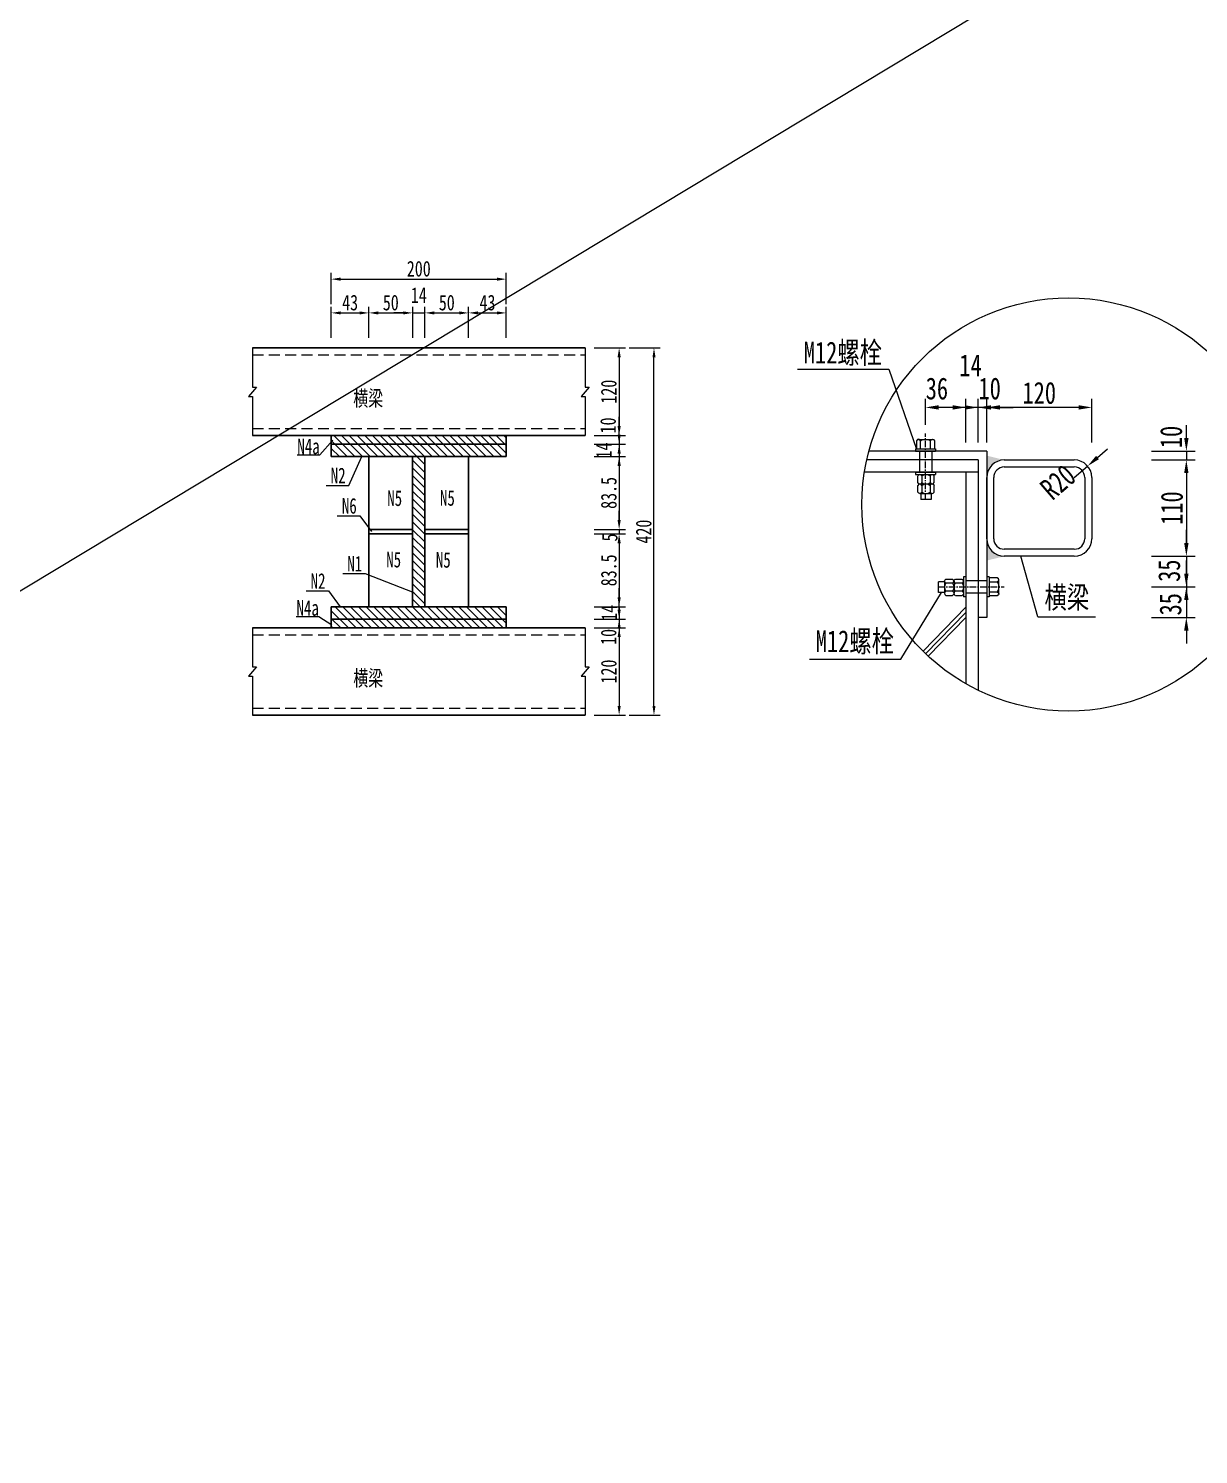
# Model space of a CAD drawing. Extents: x 98573 to 114325, y 0 to 100142.
# Drawn here: x 108116 to 109453, y 70775 to 72406 of the extents above; entities that cross this region are included whole.
import ezdxf

# ---------------------------------------------------------------- set-up
doc = ezdxf.new("R2010")
doc.units = 0
doc.header["$MEASUREMENT"] = 0
for name, pattern in [('CENTERX2', [4, 2.5, -0.5, 0.5, -0.5]), ('DASHED', [0.75, 0.5, -0.25]), ('DASHED2', [0.375, 0.25, -0.125])]:
    doc.linetypes.add(name, pattern=pattern)
doc.layers.get('0').update_dxf_attribs({"lineweight": 13})
doc.layers.get('Defpoints').update_dxf_attribs({"color": 9, "lineweight": 5})
for name, color, linetype, lineweight in [('dashed', 4, 'DASHED2', 5), ('中心线', 2, 'CENTERX2', 15), ('标注', 4, 'Continuous', 13), ('细线', 4, 'Continuous', 13), ('钢板单线', 6, 'Continuous', 25), ('钢板双线', 1, 'Continuous', 13)]:
    doc.layers.add(name, color=color, linetype=linetype, lineweight=lineweight)
doc.styles.get("Standard").update_dxf_attribs({"font": '仿宋_GB2312.ttf', "width": 0.75})
doc.dimstyles.new('0.1', dxfattribs={"dimscale": 0, "dimtxt": 2.5, "dimasz": 1.5, "dimexe": 1, "dimexo": 1, "dimgap": 0.4, "dimtad": 1, "dimdec": 1, "dimdsep": 46, "dimtxsty": 'Standard', "dimcen": 0.2, "dimclrd": 256, "dimclre": 256, "dimclrt": 256, "dimadec": 3, "dimazin": 2, "dimtfac": 1, "dimtdec": 1, "dimtmove": 2, "dimatfit": 3, "dimfxl": 4, "dimfxlon": 1, "dimtolj": 1, "dimtzin": 0, "dimlwd": -1, "dimlwe": -1, "dimarcsym": 0})

# ---------------------------------------------------------------- blocks, each defined once
blk = doc.blocks.new('*D987')
at = {"layer": 'Defpoints', "color": 0, "transparency": 16777216}
for p in [(109211.3, 71972.4), (109211.3, 71922.3), (109331.3, 71878.2)]:
    blk.add_point(p, dxfattribs=at)
at = {"layer": '标注', "transparency": 16777216}
for p, q in [((109211.3, 71932.4), (109211.3, 71982.4)), ((109331.3, 71932.4), (109331.3, 71982.4))]:
    blk.add_line(p, q, dxfattribs=at)
at = {"layer": '标注', "color": 4, "transparency": 16777216}
blk.add_line((109316.3, 71972.4), (109226.3, 71972.4), dxfattribs=at)
for points in [[(109226.3, 71974.9), (109226.3, 71969.9), (109211.3, 71972.4)], [(109316.3, 71974.9), (109316.3, 71969.9), (109331.3, 71972.4)]]:
    blk.add_solid(points, dxfattribs=at)
at = {"layer": '标注', "transparency": 16777216, "insert": (109271.3, 71988.9), "char_height": 25, "attachment_point": 5}
blk.add_mtext('\\A1;120', dxfattribs=at)
blk = doc.blocks.new('*D988')
at = {"layer": 'Defpoints', "color": 0, "transparency": 16777216}
for p in [(109201.3, 71972.4), (109201.3, 71922.3), (109211.3, 71922.3)]:
    blk.add_point(p, dxfattribs=at)
at = {"layer": '标注', "transparency": 16777216}
for p, q in [((109201.3, 71932.4), (109201.3, 71982.4)), ((109211.3, 71932.4), (109211.3, 71982.4))]:
    blk.add_line(p, q, dxfattribs=at)
at = {"layer": '标注', "color": 4, "transparency": 16777216}
for p, q in [((109186.3, 71972.4), (109171.3, 71972.4)), ((109211.3, 71972.4), (109201.3, 71972.4)), ((109226.3, 71972.4), (109241.3, 71972.4))]:
    blk.add_line(p, q, dxfattribs=at)
for points in [[(109186.3, 71974.9), (109186.3, 71969.9), (109201.3, 71972.4)], [(109226.3, 71974.9), (109226.3, 71969.9), (109211.3, 71972.4)]]:
    blk.add_solid(points, dxfattribs=at)
at = {"layer": '标注', "transparency": 16777216, "insert": (109214.6, 71993.9), "char_height": 25, "attachment_point": 5}
blk.add_mtext('\\A1;10', dxfattribs=at)
blk = doc.blocks.new('*D989')
at = {"layer": 'Defpoints', "color": 0, "transparency": 16777216}
for p in [(109187.3, 71972.4), (109187.3, 71922.3), (109201.3, 71922.3)]:
    blk.add_point(p, dxfattribs=at)
at = {"layer": '标注', "transparency": 16777216}
for p, q in [((109187.3, 71932.4), (109187.3, 71982.4)), ((109201.3, 71932.4), (109201.3, 71982.4))]:
    blk.add_line(p, q, dxfattribs=at)
at = {"layer": '标注', "color": 4, "transparency": 16777216}
for p, q in [((109172.3, 71972.4), (109157.3, 71972.4)), ((109201.3, 71972.4), (109187.3, 71972.4)), ((109216.3, 71972.4), (109231.3, 71972.4))]:
    blk.add_line(p, q, dxfattribs=at)
for points in [[(109172.3, 71974.9), (109172.3, 71969.9), (109187.3, 71972.4)], [(109216.3, 71974.9), (109216.3, 71969.9), (109201.3, 71972.4)]]:
    blk.add_solid(points, dxfattribs=at)
at = {"layer": '标注', "transparency": 16777216, "insert": (109192.7, 72020.6), "char_height": 25, "attachment_point": 5}
blk.add_mtext('\\A1;14', dxfattribs=at)
blk = doc.blocks.new('*D990')
at = {"layer": 'Defpoints', "color": 0, "transparency": 16777216}
for p in [(109141.3, 71972.4), (109141.3, 71942.4), (109187.3, 71922.3)]:
    blk.add_point(p, dxfattribs=at)
at = {"layer": '标注', "transparency": 16777216}
for p, q in [((109141.3, 71952.4), (109141.3, 71982.4)), ((109187.3, 71932.4), (109187.3, 71982.4))]:
    blk.add_line(p, q, dxfattribs=at)
at = {"layer": '标注', "color": 4, "transparency": 16777216}
blk.add_line((109172.3, 71972.4), (109156.3, 71972.4), dxfattribs=at)
for points in [[(109156.3, 71974.9), (109156.3, 71969.9), (109141.3, 71972.4)], [(109172.3, 71974.9), (109172.3, 71969.9), (109187.3, 71972.4)]]:
    blk.add_solid(points, dxfattribs=at)
at = {"layer": '标注', "transparency": 16777216, "insert": (109154.3, 71993.9), "char_height": 25, "attachment_point": 5}
blk.add_mtext('\\A1;36', dxfattribs=at)
blk = doc.blocks.new('*D991')
at = {"layer": 'Defpoints', "color": 0, "transparency": 16777216}
for p in [(109266.3, 71912.3), (109250.1, 71802.3), (109439.4, 71802.3)]:
    blk.add_point(p, dxfattribs=at)
at = {"layer": '标注', "transparency": 16777216}
for p, q in [((109399.4, 71912.3), (109449.4, 71912.3)), ((109399.4, 71802.3), (109449.4, 71802.3))]:
    blk.add_line(p, q, dxfattribs=at)
at = {"layer": '标注', "color": 4, "transparency": 16777216}
blk.add_line((109439.4, 71897.3), (109439.4, 71817.3), dxfattribs=at)
for points in [[(109436.9, 71897.3), (109441.9, 71897.3), (109439.4, 71912.3)], [(109436.9, 71817.3), (109441.9, 71817.3), (109439.4, 71802.3)]]:
    blk.add_solid(points, dxfattribs=at)
at = {"layer": '标注', "transparency": 16777216, "insert": (109422.9, 71857.3), "char_height": 25, "attachment_point": 5, "rotation": 90}
blk.add_mtext('\\A1;110', dxfattribs=at)
blk = doc.blocks.new('*D992')
at = {"layer": 'Defpoints', "color": 0, "transparency": 16777216}
for p in [(109250.1, 71802.3), (109231.3, 71767.3), (109439.4, 71767.3)]:
    blk.add_point(p, dxfattribs=at)
at = {"layer": '标注', "color": 4, "transparency": 16777216}
for p, q in [((109439.4, 71817.3), (109439.4, 71832.3)), ((109439.4, 71802.3), (109439.4, 71767.3)), ((109439.4, 71752.3), (109439.4, 71737.3))]:
    blk.add_line(p, q, dxfattribs=at)
at = {"layer": '标注', "transparency": 16777216}
for p, q in [((109399.4, 71802.3), (109449.4, 71802.3)), ((109399.4, 71767.3), (109449.4, 71767.3))]:
    blk.add_line(p, q, dxfattribs=at)
at = {"layer": '标注', "color": 4, "transparency": 16777216}
for points in [[(109436.9, 71817.3), (109441.9, 71817.3), (109439.4, 71802.3)], [(109436.9, 71752.3), (109441.9, 71752.3), (109439.4, 71767.3)]]:
    blk.add_solid(points, dxfattribs=at)
at = {"layer": '标注', "transparency": 16777216, "insert": (109419.9, 71785.7), "char_height": 25, "attachment_point": 5, "rotation": 90}
blk.add_mtext('\\A1;35', dxfattribs=at)
blk = doc.blocks.new('*D993')
at = {"layer": 'Defpoints', "color": 0, "transparency": 16777216}
for p in [(109231.3, 71767.3), (109211.3, 71732.3), (109439.4, 71732.3)]:
    blk.add_point(p, dxfattribs=at)
at = {"layer": '标注', "color": 4, "transparency": 16777216}
for p, q in [((109439.4, 71782.3), (109439.4, 71797.3)), ((109439.4, 71767.3), (109439.4, 71732.3)), ((109439.4, 71717.3), (109439.4, 71702.3))]:
    blk.add_line(p, q, dxfattribs=at)
at = {"layer": '标注', "transparency": 16777216}
for p, q in [((109399.4, 71767.3), (109449.4, 71767.3)), ((109399.4, 71732.3), (109449.4, 71732.3))]:
    blk.add_line(p, q, dxfattribs=at)
at = {"layer": '标注', "color": 4, "transparency": 16777216}
for points in [[(109436.9, 71782.3), (109441.9, 71782.3), (109439.4, 71767.3)], [(109436.9, 71717.3), (109441.9, 71717.3), (109439.4, 71732.3)]]:
    blk.add_solid(points, dxfattribs=at)
at = {"layer": '标注', "transparency": 16777216, "insert": (109421.4, 71747.3), "char_height": 25, "attachment_point": 5, "rotation": 90}
blk.add_mtext('\\A1;35', dxfattribs=at)
blk = doc.blocks.new('m2')
at = {"layer": '钢板双线', "ltscale": 0.2}
for p, q in [((81098.7, 24802.8), (81096, 24802.8)), ((81098.7, 24802.8), (81098.7, 24780.1)), ((81074.4, 24797), (81067.4, 24797)), ((81122.7, 24798.2), (81098.7, 24798.2)), ((81074.5, 24785), (81067.5, 24785)), ((81098.7, 24780.1), (81096, 24780.1)), ((81122.7, 24784.2), (81098.7, 24784.2))]:
    blk.add_line(p, q, dxfattribs=at)
at = {"layer": '钢板双线'}
for p, q in [((81096, 24802.8), (81096, 24780.1)), ((81122.7, 24802.8), (81122.7, 24780.1)), ((81125.5, 24802.8), (81122.7, 24802.8)), ((81125.5, 24802.8), (81125.5, 24780.1)), ((81067.5, 24785), (81067.4, 24797)), ((81074.4, 24798), (81074.5, 24784)), ((81076.1, 24800.3), (81083.7, 24800.3)), ((81083.7, 24795.6), (81076.1, 24795.6)), ((81083.7, 24786.3), (81076.1, 24786.3)), ((81085.3, 24798), (81085.3, 24784)), ((81085.3, 24798), (81085.3, 24784)), ((81086.9, 24800.3), (81094.4, 24800.3)), ((81094.4, 24795.6), (81086.9, 24795.6)), ((81094.4, 24786.3), (81086.9, 24786.3)), ((81096, 24798), (81096.1, 24784)), ((81134.7, 24801.8), (81125.5, 24801.8)), ((81125.5, 24797.1), (81134.7, 24797.1)), ((81136.3, 24799.5), (81136.3, 24783.5)), ((81076.1, 24781.6), (81083.7, 24781.6)), ((81086.9, 24781.6), (81094.5, 24781.6)), ((81125.5, 24780.1), (81122.7, 24780.1)), ((81125.5, 24785.8), (81134.7, 24785.8)), ((81134.7, 24781.1), (81125.5, 24781.1))]:
    blk.add_line(p, q, dxfattribs=at)
at = {"layer": '钢板双线', "extrusion": (0, 0, -1)}
for centre, major_axis, ratio, start_param, end_param in [((81089.8, 24798), (-15.4, 0), 0.341432, -0.460921, 0.460921), ((81069.9, 24791), (-15.4, 0), 0.682865, 2.680671, 3.602514), ((81069.9, 24784), (-15.4, 0), 0.341432, 2.680671, 3.602514), ((81100.6, 24798), (-15.4, 0), 0.341432, -0.460921, 0.460921), ((81080.7, 24791), (-15.4, 0), 0.682865, 2.680671, 3.602514), ((81080.7, 24784), (-15.4, 0), 0.341432, 2.680671, 3.602514), ((81121, 24791.5), (15.4, 0), 0.829193, -0.460921, 0.460921), ((81121, 24783.5), (15.4, 0), 0.341432, -0.460921, 0.460921)]:
    blk.add_ellipse(centre, major_axis=major_axis, ratio=ratio, start_param=start_param, end_param=end_param, dxfattribs=at)
at = {"layer": '钢板双线'}
for centre, major_axis, ratio, start_param, end_param in [((81089.8, 24791), (15.4, 0), 0.682865, 2.680671, 3.602514), ((81089.8, 24784), (15.4, 0), 0.341432, 2.680671, 3.602514), ((81069.9, 24798), (15.4, 0), 0.341432, -0.460921, 0.460921), ((81100.6, 24791), (15.4, 0), 0.682865, 2.680671, 3.602514), ((81100.6, 24784), (15.4, 0), 0.341432, 2.680671, 3.602514), ((81080.7, 24798), (15.4, 0), 0.341432, -0.460921, 0.460921), ((81121, 24799.5), (-15.4, 0), 0.341432, 2.680671, 3.602514)]:
    blk.add_ellipse(centre, major_axis=major_axis, ratio=ratio, start_param=start_param, end_param=end_param, dxfattribs=at)
blk = doc.blocks.new('*D1212')
at = {"layer": 'Defpoints', "color": 0, "transparency": 16777216}
for p in [(109195.3, 71922.3), (109190, 71912.3), (109439.4, 71912.3)]:
    blk.add_point(p, dxfattribs=at)
at = {"layer": '标注', "color": 4, "transparency": 16777216}
for p, q in [((109439.4, 71937.3), (109439.4, 71952.3)), ((109439.4, 71922.3), (109439.4, 71912.3)), ((109439.4, 71897.3), (109439.4, 71882.3))]:
    blk.add_line(p, q, dxfattribs=at)
at = {"layer": '标注', "transparency": 16777216}
for p, q in [((109399.4, 71922.3), (109449.4, 71922.3)), ((109399.4, 71912.3), (109449.4, 71912.3))]:
    blk.add_line(p, q, dxfattribs=at)
at = {"layer": '标注', "color": 4, "transparency": 16777216}
for points in [[(109436.9, 71937.3), (109441.9, 71937.3), (109439.4, 71922.3)], [(109436.9, 71897.3), (109441.9, 71897.3), (109439.4, 71912.3)]]:
    blk.add_solid(points, dxfattribs=at)
at = {"layer": '标注', "transparency": 16777216, "insert": (109422.1, 71938.6), "char_height": 25, "attachment_point": 5, "rotation": 90}
blk.add_mtext('\\A1;10', dxfattribs=at)
blk = doc.blocks.new('*D1148')
at = {"layer": 'Defpoints', "color": 0, "transparency": 16777216}
for p in [(108662.1, 71940.4), (108662.1, 71930.4), (108791.1, 71930.4)]:
    blk.add_point(p, dxfattribs=at)
at = {"layer": '标注', "color": 4, "transparency": 16777216}
for p, q in [((108791.1, 71951.1), (108791.1, 71961.8)), ((108791.1, 71940.4), (108791.1, 71930.4)), ((108791.1, 71919.7), (108791.1, 71909))]:
    blk.add_line(p, q, dxfattribs=at)
at = {"layer": '标注', "transparency": 16777216}
for p, q in [((108762.5, 71940.4), (108798.2, 71940.4)), ((108762.5, 71930.4), (108798.2, 71930.4))]:
    blk.add_line(p, q, dxfattribs=at)
at = {"layer": '标注', "color": 4, "transparency": 16777216}
for points in [[(108789.3, 71951.1), (108792.9, 71951.1), (108791.1, 71940.4)], [(108789.3, 71919.7), (108792.9, 71919.7), (108791.1, 71930.4)]]:
    blk.add_solid(points, dxfattribs=at)
at = {"layer": '标注', "transparency": 16777216, "insert": (108778.5, 71951.8), "char_height": 17.86, "attachment_point": 5, "rotation": 90}
blk.add_mtext('\\A1;10', dxfattribs=at)
blk = doc.blocks.new('*D1149')
at = {"layer": 'Defpoints', "color": 0, "transparency": 16777216}
for p in [(108696.6, 72040.4), (108696.6, 71940.4), (108791.1, 71940.4)]:
    blk.add_point(p, dxfattribs=at)
at = {"layer": '标注', "transparency": 16777216}
for p, q in [((108762.5, 72040.4), (108798.2, 72040.4)), ((108762.5, 71940.4), (108798.2, 71940.4))]:
    blk.add_line(p, q, dxfattribs=at)
at = {"layer": '标注', "color": 4, "transparency": 16777216}
blk.add_line((108791.1, 72029.7), (108791.1, 71951.1), dxfattribs=at)
for points in [[(108789.3, 72029.7), (108792.9, 72029.7), (108791.1, 72040.4)], [(108789.3, 71951.1), (108792.9, 71951.1), (108791.1, 71940.4)]]:
    blk.add_solid(points, dxfattribs=at)
at = {"layer": '标注', "transparency": 16777216, "insert": (108779.3, 71990.4), "char_height": 17.86, "attachment_point": 5, "rotation": 90}
blk.add_mtext('\\A1;120', dxfattribs=at)
blk = doc.blocks.new('*D1150')
at = {"layer": 'Defpoints', "color": 0, "transparency": 16777216}
for p in [(108632.7, 71930.4), (108632.7, 71916.4), (108791.1, 71916.4)]:
    blk.add_point(p, dxfattribs=at)
at = {"layer": '标注', "color": 4, "transparency": 16777216}
for p, q in [((108791.1, 71941.1), (108791.1, 71951.8)), ((108791.1, 71930.4), (108791.1, 71916.4)), ((108791.1, 71905.7), (108791.1, 71895))]:
    blk.add_line(p, q, dxfattribs=at)
at = {"layer": '标注', "transparency": 16777216}
for p, q in [((108762.5, 71930.4), (108798.2, 71930.4)), ((108762.5, 71916.4), (108798.2, 71916.4))]:
    blk.add_line(p, q, dxfattribs=at)
at = {"layer": '标注', "color": 4, "transparency": 16777216}
for points in [[(108789.3, 71941.1), (108792.9, 71941.1), (108791.1, 71930.4)], [(108789.3, 71905.7), (108792.9, 71905.7), (108791.1, 71916.4)]]:
    blk.add_solid(points, dxfattribs=at)
at = {"layer": '标注', "transparency": 16777216, "insert": (108773.6, 71923.1), "char_height": 17.86, "attachment_point": 5, "rotation": 90}
blk.add_mtext('\\A1;14', dxfattribs=at)
blk = doc.blocks.new('*D1151')
at = {"layer": 'Defpoints', "color": 0, "transparency": 16777216}
for p in [(108619.1, 71916.3), (108619.1, 71832.8), (108791.1, 71832.8)]:
    blk.add_point(p, dxfattribs=at)
at = {"layer": '标注', "transparency": 16777216}
for p, q in [((108762.5, 71916.3), (108798.2, 71916.3)), ((108762.5, 71832.8), (108798.2, 71832.8))]:
    blk.add_line(p, q, dxfattribs=at)
at = {"layer": '标注', "color": 4, "transparency": 16777216}
blk.add_line((108791.1, 71905.6), (108791.1, 71843.6), dxfattribs=at)
for points in [[(108789.3, 71905.6), (108792.9, 71905.6), (108791.1, 71916.3)], [(108789.3, 71843.6), (108792.9, 71843.6), (108791.1, 71832.8)]]:
    blk.add_solid(points, dxfattribs=at)
at = {"layer": '标注', "transparency": 16777216, "insert": (108779.3, 71874.6), "char_height": 17.86, "attachment_point": 5, "rotation": 90}
blk.add_mtext('\\A1;83.5', dxfattribs=at)
blk = doc.blocks.new('*D1152')
at = {"layer": 'Defpoints', "color": 0, "transparency": 16777216}
for p in [(108594.1, 71832.8), (108594.1, 71827.8), (108791.1, 71827.8)]:
    blk.add_point(p, dxfattribs=at)
at = {"layer": '标注', "color": 4, "transparency": 16777216}
for p, q in [((108791.1, 71843.6), (108791.1, 71854.3)), ((108791.1, 71832.8), (108791.1, 71827.8)), ((108791.1, 71817.1), (108791.1, 71806.4))]:
    blk.add_line(p, q, dxfattribs=at)
at = {"layer": '标注', "transparency": 16777216}
for p, q in [((108762.5, 71832.8), (108798.2, 71832.8)), ((108762.5, 71827.8), (108798.2, 71827.8))]:
    blk.add_line(p, q, dxfattribs=at)
at = {"layer": '标注', "color": 4, "transparency": 16777216}
for points in [[(108789.3, 71843.6), (108792.9, 71843.6), (108791.1, 71832.8)], [(108789.3, 71817.1), (108792.9, 71817.1), (108791.1, 71827.8)]]:
    blk.add_solid(points, dxfattribs=at)
at = {"layer": '标注', "transparency": 16777216, "insert": (108780.4, 71823.7), "char_height": 17.86, "attachment_point": 5, "rotation": 90}
blk.add_mtext('\\A1;5', dxfattribs=at)
blk = doc.blocks.new('*D1153')
at = {"layer": 'Defpoints', "color": 0, "transparency": 16777216}
for p in [(108619.1, 71827.8), (108619.1, 71744.4), (108791.1, 71744.4)]:
    blk.add_point(p, dxfattribs=at)
at = {"layer": '标注', "transparency": 16777216}
for p, q in [((108762.5, 71827.8), (108798.2, 71827.8)), ((108762.5, 71744.4), (108798.2, 71744.4))]:
    blk.add_line(p, q, dxfattribs=at)
at = {"layer": '标注', "color": 4, "transparency": 16777216}
blk.add_line((108791.1, 71817.1), (108791.1, 71755.1), dxfattribs=at)
for points in [[(108789.3, 71817.1), (108792.9, 71817.1), (108791.1, 71827.8)], [(108789.3, 71755.1), (108792.9, 71755.1), (108791.1, 71744.4)]]:
    blk.add_solid(points, dxfattribs=at)
at = {"layer": '标注', "transparency": 16777216, "insert": (108779.3, 71786.1), "char_height": 17.86, "attachment_point": 5, "rotation": 90}
blk.add_mtext('\\A1;83.5', dxfattribs=at)
blk = doc.blocks.new('*D1154')
at = {"layer": 'Defpoints', "color": 0, "transparency": 16777216}
for p in [(108639.6, 71744.4), (108635.4, 71730.4), (108791.1, 71730.4)]:
    blk.add_point(p, dxfattribs=at)
at = {"layer": '标注', "color": 4, "transparency": 16777216}
for p, q in [((108791.1, 71755.1), (108791.1, 71765.8)), ((108791.1, 71744.4), (108791.1, 71730.4)), ((108791.1, 71719.7), (108791.1, 71709))]:
    blk.add_line(p, q, dxfattribs=at)
at = {"layer": '标注', "transparency": 16777216}
for p, q in [((108762.5, 71744.4), (108798.2, 71744.4)), ((108762.5, 71730.4), (108798.2, 71730.4))]:
    blk.add_line(p, q, dxfattribs=at)
at = {"layer": '标注', "color": 4, "transparency": 16777216}
for points in [[(108789.3, 71755.1), (108792.9, 71755.1), (108791.1, 71744.4)], [(108789.3, 71719.7), (108792.9, 71719.7), (108791.1, 71730.4)]]:
    blk.add_solid(points, dxfattribs=at)
at = {"layer": '标注', "transparency": 16777216, "insert": (108779.7, 71737.5), "char_height": 17.86, "attachment_point": 5, "rotation": 90}
blk.add_mtext('\\A1;14', dxfattribs=at)
blk = doc.blocks.new('*D1155')
at = {"layer": 'Defpoints', "color": 0, "transparency": 16777216}
for p in [(108635.4, 71730.4), (108635.4, 71720.4), (108791.1, 71720.4)]:
    blk.add_point(p, dxfattribs=at)
at = {"layer": '标注', "color": 4, "transparency": 16777216}
for p, q in [((108791.1, 71741.1), (108791.1, 71751.8)), ((108791.1, 71730.4), (108791.1, 71720.4)), ((108791.1, 71709.7), (108791.1, 71699))]:
    blk.add_line(p, q, dxfattribs=at)
at = {"layer": '标注', "transparency": 16777216}
for p, q in [((108762.5, 71730.4), (108798.2, 71730.4)), ((108762.5, 71720.4), (108798.2, 71720.4))]:
    blk.add_line(p, q, dxfattribs=at)
at = {"layer": '标注', "color": 4, "transparency": 16777216}
for points in [[(108789.3, 71741.1), (108792.9, 71741.1), (108791.1, 71730.4)], [(108789.3, 71709.7), (108792.9, 71709.7), (108791.1, 71720.4)]]:
    blk.add_solid(points, dxfattribs=at)
at = {"layer": '标注', "transparency": 16777216, "insert": (108779.1, 71710), "char_height": 17.86, "attachment_point": 5, "rotation": 90}
blk.add_mtext('\\A1;10', dxfattribs=at)
blk = doc.blocks.new('*D1156')
at = {"layer": 'Defpoints', "color": 0, "transparency": 16777216}
for p in [(108688.2, 71720.4), (108674.2, 71620.4), (108791.1, 71620.4)]:
    blk.add_point(p, dxfattribs=at)
at = {"layer": '标注', "transparency": 16777216}
for p, q in [((108762.5, 71720.4), (108798.2, 71720.4)), ((108762.5, 71620.4), (108798.2, 71620.4))]:
    blk.add_line(p, q, dxfattribs=at)
at = {"layer": '标注', "color": 4, "transparency": 16777216}
blk.add_line((108791.1, 71709.7), (108791.1, 71631.1), dxfattribs=at)
for points in [[(108789.3, 71709.7), (108792.9, 71709.7), (108791.1, 71720.4)], [(108789.3, 71631.1), (108792.9, 71631.1), (108791.1, 71620.4)]]:
    blk.add_solid(points, dxfattribs=at)
at = {"layer": '标注', "transparency": 16777216, "insert": (108779.3, 71670.4), "char_height": 17.86, "attachment_point": 5, "rotation": 90}
blk.add_mtext('\\A1;120', dxfattribs=at)
blk = doc.blocks.new('*D1157')
at = {"layer": 'Defpoints', "color": 0, "transparency": 16777216}
for p in [(108674.2, 72040.4), (108830.9, 72040.4), (108674.2, 71620.4)]:
    blk.add_point(p, dxfattribs=at)
at = {"layer": '标注', "transparency": 16777216}
for p, q in [((108802.4, 72040.4), (108838.1, 72040.4)), ((108802.4, 71620.4), (108838.1, 71620.4))]:
    blk.add_line(p, q, dxfattribs=at)
at = {"layer": '标注', "color": 4, "transparency": 16777216}
blk.add_line((108830.9, 71631.1), (108830.9, 72029.7), dxfattribs=at)
for points in [[(108829.2, 72029.7), (108832.7, 72029.7), (108830.9, 72040.4)], [(108829.2, 71631.1), (108832.7, 71631.1), (108830.9, 71620.4)]]:
    blk.add_solid(points, dxfattribs=at)
at = {"layer": '标注', "transparency": 16777216, "insert": (108819.2, 71830.4), "char_height": 17.86, "attachment_point": 5, "rotation": 90}
blk.add_mtext('\\A1;420', dxfattribs=at)
blk = doc.blocks.new('*D1158')
at = {"layer": 'Defpoints', "color": 0, "transparency": 16777216}
for p in [(108505.1, 72080.5), (108462.1, 71916.4), (108505.1, 71916.3)]:
    blk.add_point(p, dxfattribs=at)
at = {"layer": '标注', "transparency": 16777216}
for p, q in [((108462.1, 72051.9), (108462.1, 72087.6)), ((108505.1, 72051.9), (108505.1, 72087.6))]:
    blk.add_line(p, q, dxfattribs=at)
at = {"layer": '标注', "color": 4, "transparency": 16777216}
blk.add_line((108472.8, 72080.5), (108494.4, 72080.5), dxfattribs=at)
for points in [[(108472.8, 72082.2), (108472.8, 72078.7), (108462.1, 72080.5)], [(108494.4, 72082.2), (108494.4, 72078.7), (108505.1, 72080.5)]]:
    blk.add_solid(points, dxfattribs=at)
at = {"layer": '标注', "transparency": 16777216, "insert": (108483.6, 72092.2), "char_height": 17.86, "attachment_point": 5}
blk.add_mtext('\\A1;43', dxfattribs=at)
blk = doc.blocks.new('*D1159')
at = {"layer": 'Defpoints', "color": 0, "transparency": 16777216}
for p in [(108555.1, 72080.5), (108505.1, 71916.3), (108555.1, 71916.3)]:
    blk.add_point(p, dxfattribs=at)
at = {"layer": '标注', "transparency": 16777216}
for p, q in [((108505.1, 72051.9), (108505.1, 72087.6)), ((108555.1, 72051.9), (108555.1, 72087.6))]:
    blk.add_line(p, q, dxfattribs=at)
at = {"layer": '标注', "color": 4, "transparency": 16777216}
blk.add_line((108515.8, 72080.5), (108544.4, 72080.5), dxfattribs=at)
for points in [[(108515.8, 72082.2), (108515.8, 72078.7), (108505.1, 72080.5)], [(108544.4, 72082.2), (108544.4, 72078.7), (108555.1, 72080.5)]]:
    blk.add_solid(points, dxfattribs=at)
at = {"layer": '标注', "transparency": 16777216, "insert": (108530.1, 72092.2), "char_height": 17.86, "attachment_point": 5}
blk.add_mtext('\\A1;50', dxfattribs=at)
blk = doc.blocks.new('*D1160')
at = {"layer": 'Defpoints', "color": 0, "transparency": 16777216}
for p in [(108569.1, 72080.5), (108555.1, 71916.3), (108569.1, 71916.3)]:
    blk.add_point(p, dxfattribs=at)
at = {"layer": '标注', "color": 4, "transparency": 16777216}
for p, q in [((108544.4, 72080.5), (108533.7, 72080.5)), ((108555.1, 72080.5), (108569.1, 72080.5)), ((108579.8, 72080.5), (108590.5, 72080.5))]:
    blk.add_line(p, q, dxfattribs=at)
at = {"layer": '标注', "transparency": 16777216}
for p, q in [((108555.1, 72051.9), (108555.1, 72087.6)), ((108569.1, 72051.9), (108569.1, 72087.6))]:
    blk.add_line(p, q, dxfattribs=at)
at = {"layer": '标注', "color": 4, "transparency": 16777216}
for points in [[(108544.4, 72082.2), (108544.4, 72078.7), (108555.1, 72080.5)], [(108579.8, 72082.2), (108579.8, 72078.7), (108569.1, 72080.5)]]:
    blk.add_solid(points, dxfattribs=at)
at = {"layer": '标注', "transparency": 16777216, "insert": (108562.1, 72100.8), "char_height": 17.86, "attachment_point": 5}
blk.add_mtext('\\A1;14', dxfattribs=at)
blk = doc.blocks.new('*D924')
at = {"layer": 'Defpoints', "color": 0, "transparency": 16777216}
for p in [(108619.1, 72080.5), (108569.1, 71916.3), (108619.1, 71916.3)]:
    blk.add_point(p, dxfattribs=at)
at = {"layer": '标注', "transparency": 16777216}
for p, q in [((108569.1, 72051.9), (108569.1, 72087.6)), ((108619.1, 72051.9), (108619.1, 72087.6))]:
    blk.add_line(p, q, dxfattribs=at)
at = {"layer": '标注', "color": 4, "transparency": 16777216}
blk.add_line((108579.8, 72080.5), (108608.4, 72080.5), dxfattribs=at)
for points in [[(108579.8, 72082.2), (108579.8, 72078.7), (108569.1, 72080.5)], [(108608.4, 72082.2), (108608.4, 72078.7), (108619.1, 72080.5)]]:
    blk.add_solid(points, dxfattribs=at)
at = {"layer": '标注', "transparency": 16777216, "insert": (108594.1, 72092.2), "char_height": 17.86, "attachment_point": 5}
blk.add_mtext('\\A1;50', dxfattribs=at)
blk = doc.blocks.new('*D925')
at = {"layer": 'Defpoints', "color": 0, "transparency": 16777216}
for p in [(108662.1, 72080.5), (108619.1, 71916.3), (108662.1, 71916.3)]:
    blk.add_point(p, dxfattribs=at)
at = {"layer": '标注', "transparency": 16777216}
for p, q in [((108619.1, 72051.9), (108619.1, 72087.6)), ((108662.1, 72051.9), (108662.1, 72087.6))]:
    blk.add_line(p, q, dxfattribs=at)
at = {"layer": '标注', "color": 4, "transparency": 16777216}
blk.add_line((108629.8, 72080.5), (108651.4, 72080.5), dxfattribs=at)
for points in [[(108629.8, 72082.2), (108629.8, 72078.7), (108619.1, 72080.5)], [(108651.4, 72082.2), (108651.4, 72078.7), (108662.1, 72080.5)]]:
    blk.add_solid(points, dxfattribs=at)
at = {"layer": '标注', "transparency": 16777216, "insert": (108640.6, 72092.2), "char_height": 17.86, "attachment_point": 5}
blk.add_mtext('\\A1;43', dxfattribs=at)
blk = doc.blocks.new('*D1161')
at = {"layer": 'Defpoints', "color": 0, "transparency": 16777216}
for p in [(108662.1, 72119.1), (108462.1, 71916.4), (108662.1, 71916.3)]:
    blk.add_point(p, dxfattribs=at)
at = {"layer": '标注', "transparency": 16777216}
for p, q in [((108462.1, 72090.5), (108462.1, 72126.2)), ((108662.1, 72090.5), (108662.1, 72126.2))]:
    blk.add_line(p, q, dxfattribs=at)
at = {"layer": '标注', "color": 4, "transparency": 16777216}
blk.add_line((108472.8, 72119.1), (108651.4, 72119.1), dxfattribs=at)
for points in [[(108472.8, 72120.9), (108472.8, 72117.3), (108462.1, 72119.1)], [(108651.4, 72120.9), (108651.4, 72117.3), (108662.1, 72119.1)]]:
    blk.add_solid(points, dxfattribs=at)
at = {"layer": '标注', "transparency": 16777216, "insert": (108562.1, 72130.9), "char_height": 17.86, "attachment_point": 5}
blk.add_mtext('\\A1;200', dxfattribs=at)
blk = doc.blocks.new('*D1356')
at = {"layer": 'Defpoints', "color": 0, "transparency": 16777216}
for p in [(109326.5, 71905.3), (109311.3, 71892.3)]:
    blk.add_point(p, dxfattribs=at)
at = {"layer": '标注', "color": 4, "transparency": 16777216}
for p, q in [((109337.8, 71915.1), (109349.2, 71924.9)), ((109311.3, 71892.3), (109326.5, 71905.3))]:
    blk.add_line(p, q, dxfattribs=at)
blk.add_solid([(109336.2, 71917), (109339.5, 71913.2), (109326.5, 71905.3)], dxfattribs=at)
at = {"layer": '标注', "transparency": 16777216, "insert": (109292.7, 71887), "char_height": 25, "attachment_point": 5, "rotation": 40.6562}
blk.add_mtext('\\A1;R20', dxfattribs=at)

msp = doc.modelspace()

# ---------------------------------------------------------------- hatches: boundary and pattern name
at = {"layer": '标注'}
h = msp.add_hatch(dxfattribs=at)
h.set_pattern_fill('ANSI31', color=256, scale=50, angle=-90, style=0)
h.set_pattern_definition([(315, (86143.186, 154428.101), (4.4194174, 4.4194174), [])])
h.paths.add_polyline_path([(108662.08376, 71916.38798), (108662.08376, 71940.38798), (108462.08376, 71940.38798), (108462.08376, 71916.38798)])
h.paths.add_polyline_path([(108569.08376, 71744.38798), (108569.08376, 71916.38798), (108555.08376, 71916.38798), (108555.08376, 71744.38798)])
h.paths.add_polyline_path([(108662.08376, 71720.38798), (108662.08376, 71744.38798), (108462.08376, 71744.38798), (108462.08376, 71720.38798)])
h = msp.add_hatch(color=256, dxfattribs=at)
h.dxf.hatch_style = 1
edge = h.paths.add_edge_path()
edge.add_line((109211.28044, 71917.31057), (109231.28044, 71912.31057))
edge.add_arc((109231.28044, 71892.31057), 20, 90, 179.99981713)
edge.add_line((109211.28044, 71892.31063), (109211.28044, 71917.31057))
edge = h.paths.add_edge_path()
edge.add_arc((109231.61394, 71822.45321), 20.33623, 180.9396532, 269.0603468)
edge.add_line((109231.28044, 71802.11971), (109211.28044, 71797.31057))
edge.add_line((109211.28044, 71797.31057), (109211.28044, 71822.11971))

# ---------------------------------------------------------------- linework, layer by layer
at = {"color": 1}
for p, q in [((109231.28044, 71912.31057), (109311.28044, 71912.31057)), ((109231.28044, 71904.31057), (109311.28044, 71904.31057)), ((109211.28044, 71822.31057), (109211.28044, 71892.31057)), ((109219.28044, 71822.31057), (109219.28044, 71892.31057)), ((109323.28044, 71892.31057), (109323.28044, 71822.31057)), ((109331.28044, 71892.31057), (109331.28044, 71822.31057)), ((109311.28044, 71810.31057), (109231.28044, 71810.31057)), ((109311.28044, 71802.31057), (109231.28044, 71802.31057)), ((109138.54915, 71693.57701), (109187.28044, 71743.79857)), ((109144.32623, 71688.04275), (109187.28044, 71732.31057))]:
    msp.add_line(p, q, dxfattribs=at)
for centre, radius, start, end in [((109231.28044, 71892.31057), 20, 90, 180), ((109231.28044, 71892.31057), 12, 90, 180), ((109311.28044, 71892.31057), 20, 0, 90), ((109311.28044, 71892.31057), 12, 0, 90), ((109231.28044, 71822.31057), 20, 180, 270), ((109231.28044, 71822.31057), 12, 180, 270), ((109311.28044, 71822.31057), 20, 270, 0), ((109311.28044, 71822.31057), 12, 270, 0)]:
    msp.add_arc(centre, radius, start, end, dxfattribs=at)
at = {"layer": 'dashed', "ltscale": 50}
for p, q in [((108371.95698, 72032.38798), (108752.21053, 72032.38798)), ((108371.95698, 71948.38798), (108752.21053, 71948.38798)), ((108371.95698, 71712.38798), (108752.21053, 71712.38798)), ((108371.95698, 71628.38798), (108752.21053, 71628.38798))]:
    msp.add_line(p, q, dxfattribs=at)
at = {"layer": 'Defpoints'}
msp.add_line((109141.41411, 71690.78558), (109187.28044, 71738.05457), dxfattribs=at)
at = {"layer": '中心线', "ltscale": 3}
for p, q in [((109141.28044, 71866.88588), (109141.28044, 71942.42537)), ((109155.73347, 71767.31057), (109231.27296, 71767.31057))]:
    msp.add_line(p, q, dxfattribs=at)
at = {"layer": '标注'}
for p, q in [((114324.69552, 75510.62779), (98573.01049, 66015.59917)), ((108448.84066, 71918.08514), (108463.75965, 71934.92058)), ((108423.02017, 71918.08514), (108448.84066, 71918.08514)), ((108481.98526, 71883.21224), (108496.90424, 71916.38798)), ((108456.16476, 71883.21224), (108481.98526, 71883.21224)), ((108468.90956, 71848.49202), (108494.73006, 71848.49202)), ((108494.73006, 71848.49202), (108507.99907, 71830.37494)), ((108475.14479, 71782.36538), (108500.96529, 71782.36538)), ((108500.96529, 71782.36538), (108556.38515, 71760.74424)), ((108433.19475, 71762.49981), (108459.01525, 71762.49981)), ((108459.01525, 71762.49981), (108472.10779, 71744.38798)), ((108422.12491, 71733.33484), (108447.94541, 71733.33484)), ((108447.94541, 71733.33484), (108462.86439, 71723.66558))]:
    msp.add_line(p, q, dxfattribs=at)
for points in [[(108371.95698, 72040.38798), (108371.95698, 71995.70798), (108376.61198, 71995.70798), (108367.30198, 71985.06798), (108371.95698, 71985.06798), (108371.95698, 71940.38798)], [(108752.21053, 72040.38798), (108752.21053, 71995.70798), (108756.86553, 71995.70798), (108747.55553, 71985.06798), (108752.21053, 71985.06798), (108752.21053, 71940.38798)], [(108371.95698, 71720.38798), (108371.95698, 71675.70798), (108376.61198, 71675.70798), (108367.30198, 71665.06798), (108371.95698, 71665.06798), (108371.95698, 71620.38798)], [(108752.21053, 71720.38798), (108752.21053, 71675.70798), (108756.86553, 71675.70798), (108747.55553, 71665.06798), (108752.21053, 71665.06798), (108752.21053, 71620.38798)]]:
    msp.add_lwpolyline(points, dxfattribs=at)
msp.add_circle((109304.88042, 71861.42391), 236.30208, dxfattribs=at)
at = {"layer": '细线'}
for p, q in [((108994.86563, 72016.26112), (109099.49276, 72016.26112)), ((109099.49276, 72016.26112), (109130.94029, 71924.6439)), ((109269.63202, 71733.06642), (109250.13075, 71802.31057)), ((109113.16191, 71684.56916), (109159.48543, 71760.84428)), ((109269.63202, 71733.06642), (109335.62219, 71733.06642)), ((109008.53478, 71684.56916), (109113.16191, 71684.56916))]:
    msp.add_line(p, q, dxfattribs=at)
at = {"layer": '钢板单线', "color": 1}
for p, q in [((108371.95698, 72040.38798), (108752.21053, 72040.38798)), ((108371.95698, 71940.38798), (108752.21053, 71940.38798)), ((108462.08376, 71940.38798), (108662.08376, 71940.38798)), ((108462.08376, 71916.38798), (108462.08376, 71940.38798)), ((108462.08376, 71930.38798), (108662.08376, 71930.38798)), ((108662.08376, 71916.38798), (108662.08376, 71940.38798)), ((108462.08376, 71916.38798), (108662.08376, 71916.38798)), ((108505.08376, 71744.38798), (108505.08376, 71916.29621)), ((108555.08376, 71744.38798), (108555.08376, 71916.29621)), ((108569.08376, 71744.38798), (108569.08376, 71916.29621)), ((108619.08376, 71744.38798), (108619.08376, 71916.29621)), ((108555.08376, 71832.8421), (108505.08376, 71832.8421)), ((108569.08376, 71832.8421), (108619.08376, 71832.8421)), ((108555.08376, 71827.8421), (108505.08376, 71827.8421)), ((108569.08376, 71827.8421), (108619.08376, 71827.8421)), ((108662.08376, 71744.38798), (108462.08376, 71744.38798)), ((108462.08376, 71744.38798), (108462.08376, 71720.38798)), ((108662.08376, 71744.38798), (108662.08376, 71720.38798)), ((108371.95698, 71720.38798), (108752.21053, 71720.38798)), ((108662.08376, 71730.38798), (108462.08376, 71730.38798)), ((108662.08376, 71720.38798), (108462.08376, 71720.38798)), ((108371.95698, 71620.38798), (108752.21053, 71620.38798))]:
    msp.add_line(p, q, dxfattribs=at)
at = {"layer": '钢板双线', "lineweight": 13}
for p, q in [((109211.28044, 71922.31057), (109076.55721, 71922.31057)), ((109201.28044, 71922.31057), (109189.28044, 71922.31057)), ((109201.28044, 71922.31057), (109189.28044, 71922.31057)), ((109201.28044, 71922.31057), (109189.28044, 71922.31057)), ((109211.28044, 71922.31057), (109211.28044, 71732.31057)), ((109201.28044, 71898.31057), (109071.47509, 71898.31057)), ((109201.28044, 71912.31057), (109074.1225, 71912.31057)), ((109201.28044, 71912.31057), (109074.1225, 71912.31057)), ((109187.28044, 71898.31057), (109187.28044, 71656.46314)), ((109201.28044, 71912.31057), (109201.28044, 71649.04284)), ((109211.28044, 71732.31057), (109201.28044, 71732.31057))]:
    msp.add_line(p, q, dxfattribs=at)
at = {"layer": '钢板双线'}
msp.add_arc((109231.28044, 71892.31057), 20, 90, 180, dxfattribs=at)

# ---------------------------------------------------------------- block references
at = {"layer": '标注', "linetype": 'DASHED', "rotation": 90}
msp.add_blockref('m2', (133932.74163, -9200.43813), dxfattribs=at)
at = {"layer": '标注', "linetype": 'DASHED'}
msp.add_blockref('m2', (28088.53175, 46975.84938), dxfattribs=at)

# ---------------------------------------------------------------- texts
at = {"width": 0.75}
for s, p in [('M12螺栓', (109002.19654, 72022.64511)), ('横梁', (109277.2787, 71742.72676)), ('M12螺栓', (109015.8657, 71692.55342))]:
    msp.add_text(s, height=25, dxfattribs=at).set_placement(p)
at = {"layer": '标注', "width": 0.7}
for s, p in [('横梁', (108487.26428, 71973.8898)), ('N4a', (108423.29717, 71918.9282)), ('N2', (108461.44529, 71885.67262)), ('N6', (108474.19009, 71850.9524)), ('N5', (108526.07403, 71859.67878)), ('N5', (108586.31008, 71859.97091)), ('N1', (108480.42532, 71784.82576)), ('N5', (108524.90079, 71789.43801)), ('N5', (108581.62794, 71789.14586)), ('N2', (108438.47528, 71764.96019)), ('N4a', (108422.40191, 71734.1779)), ('横梁', (108487.26428, 71653.8898))]:
    msp.add_text(s, height=17.857143, dxfattribs=at).set_placement(p)

# ---------------------------------------------------------------- dimensions: what is measured, and where the dimension line sits
at = {"layer": '标注'}
for base, p1, p2, picture, middle in [((108662.08376, 72119.10321), (108462.08376, 71916.38798), (108662.08376, 71916.29621), '*D1161', (108562.08376, 72130.88892)), ((108569.08376, 72080.46026), (108555.08376, 71916.29621), (108569.08376, 71916.29621), '*D1160', (108562.08376, 72100.8174)), ((108505.08376, 72080.46026), (108462.08376, 71916.38798), (108505.08376, 71916.29621), '*D1158', (108483.58376, 72092.24597)), ((108555.08376, 72080.46026), (108505.08376, 71916.29621), (108555.08376, 71916.29621), '*D1159', (108530.08376, 72092.24597)), ((108619.08376, 72080.46026), (108569.08376, 71916.29621), (108619.08376, 71916.29621), '*D924', (108594.08376, 72092.24597)), ((108662.08376, 72080.46026), (108619.08376, 71916.29621), (108662.08376, 71916.29621), '*D925', (108640.58376, 72092.24597))]:
    dim = msp.add_linear_dim(base=base, p1=p1, p2=p2, dimstyle='0.1', override={"dimscale": 7.142857, "dimclrd": 4}, dxfattribs=at)
    dim.commit()
    dim.dimension.update_dxf_attribs({"geometry": picture, "text_midpoint": middle})
for base, p1, p2, angle, override, picture, middle in [((108830.94773, 72040.38798), (108674.23805, 71620.38798), (108674.23805, 72040.38798), 90, {"dimscale": 7.142857, "dimclrd": 4}, '*D1157', (108819.16202, 71830.38798)), ((109211.28044, 71972.43702), (109331.28044, 71878.18577), (109211.28044, 71922.31057), 180, {"dimscale": 10, "dimclrd": 4}, '*D987', (109271.28044, 71988.93702)), ((108791.10176, 71832.8421), (108619.08376, 71916.29621), (108619.08376, 71832.8421), 90, {"dimscale": 7.142857, "dimclrd": 4}, '*D1151', (108779.31604, 71874.56915)), ((109439.37194, 71802.31057), (109266.25074, 71912.31057), (109250.13075, 71802.31057), 90, {"dimscale": 10, "dimclrd": 4}, '*D991', (109422.87194, 71857.31057)), ((108791.10176, 71744.38798), (108619.08376, 71827.8421), (108619.08376, 71744.38798), 90, {"dimscale": 7.142857, "dimclrd": 4}, '*D1153', (108779.31604, 71786.11504))]:
    dim = msp.add_linear_dim(base=base, p1=p1, p2=p2, angle=angle, dimstyle='0.1', override=override, dxfattribs=at)
    dim.commit()
    dim.dimension.update_dxf_attribs({"geometry": picture, "text_midpoint": middle})
for base, p1, p2, picture, middle in [((108791.10176, 71940.38798), (108696.59947, 72040.38798), (108696.59947, 71940.38798), '*D1149', (108779.31604, 71990.38798)), ((108791.10176, 71620.38798), (108688.21052, 71720.38798), (108674.23805, 71620.38798), '*D1156', (108779.31604, 71670.38798))]:
    dim = msp.add_linear_dim(base=base, p1=p1, p2=p2, angle=90, text='120', dimstyle='0.1', override={"dimscale": 7.142857, "dimclrd": 4}, dxfattribs=at)
    dim.commit()
    dim.dimension.update_dxf_attribs({"geometry": picture, "text_midpoint": middle})
for base, p1, p2, angle, override, picture, middle in [((109187.28044, 71972.43702), (109201.28044, 71922.31057), (109187.28044, 71922.31057), 180, {"dimscale": 10, "dimclrd": 4}, '*D989', (109192.71555, 72020.63566)), ((109201.28044, 71972.43702), (109211.28044, 71922.31057), (109201.28044, 71922.31057), 180, {"dimscale": 10, "dimclrd": 4}, '*D988', (109214.63336, 71993.86559)), ((108791.10176, 71930.38798), (108662.08376, 71940.38798), (108662.08376, 71930.38798), 90, {"dimscale": 7.142857, "dimclrd": 4}, '*D1148', (108778.46385, 71951.77664)), ((108791.10176, 71916.38798), (108632.69745, 71930.38798), (108632.69745, 71916.38798), 90, {"dimscale": 7.142857, "dimclrd": 4}, '*D1150', (108773.62565, 71923.10708)), ((109439.37194, 71912.31057), (109195.28044, 71922.31057), (109190.03478, 71912.31057), 90, {"dimscale": 10, "dimclrd": 4}, '*D1212', (109422.12507, 71938.64479)), ((108791.10176, 71827.8421), (108594.08376, 71832.8421), (108594.08376, 71827.8421), 90, {"dimscale": 7.142857, "dimclrd": 4}, '*D1152', (108780.44635, 71823.68851)), ((109439.37194, 71767.31057), (109250.13075, 71802.31057), (109231.27296, 71767.31057), 90, {"dimscale": 10, "dimclrd": 4}, '*D992', (109419.90177, 71785.68404)), ((109439.37194, 71732.31057), (109231.27767, 71767.31057), (109211.28044, 71732.31057), 90, {"dimscale": 10, "dimclrd": 4}, '*D993', (109421.35555, 71747.28868)), ((108791.10176, 71730.38798), (108639.59184, 71744.38798), (108635.3698, 71730.38798), 90, {"dimscale": 7.142857, "dimclrd": 4}, '*D1154', (108779.68766, 71737.47679)), ((108791.10176, 71720.38798), (108635.3698, 71730.38798), (108635.3698, 71720.38798), 90, {"dimscale": 7.142857, "dimclrd": 4}, '*D1155', (108779.11423, 71709.99688))]:
    dim = msp.add_linear_dim(base=base, p1=p1, p2=p2, angle=angle, dimstyle='0.1', override=override, dxfattribs=at)
    dim.commit()
    dim.dimension.update_dxf_attribs({"geometry": picture, "text_midpoint": middle, "dimtype": 160})
dim = msp.add_linear_dim(base=(109141.28044, 71972.43702), p1=(109187.28044, 71922.31057), p2=(109141.28044, 71942.42537), angle=180, text='36', dimstyle='0.1', override={"dimscale": 10, "dimclrd": 4}, dxfattribs=at)
dim.commit()
dim.dimension.update_dxf_attribs({"geometry": '*D990', "text_midpoint": (109154.28261, 71993.86559), "dimtype": 160})
dim = msp.add_radius_dim(center=(109311.28044, 71892.31057), mpoint=(109326.45309, 71905.34094), dimstyle='0.1', override={"dimscale": 10, "dimclrd": 4}, dxfattribs=at)
dim.commit()
dim.dimension.update_dxf_attribs({"geometry": '*D1356', "text_midpoint": (109292.70261, 71886.96423), "dimtype": 164})

doc.saveas('drawing.dxf')
